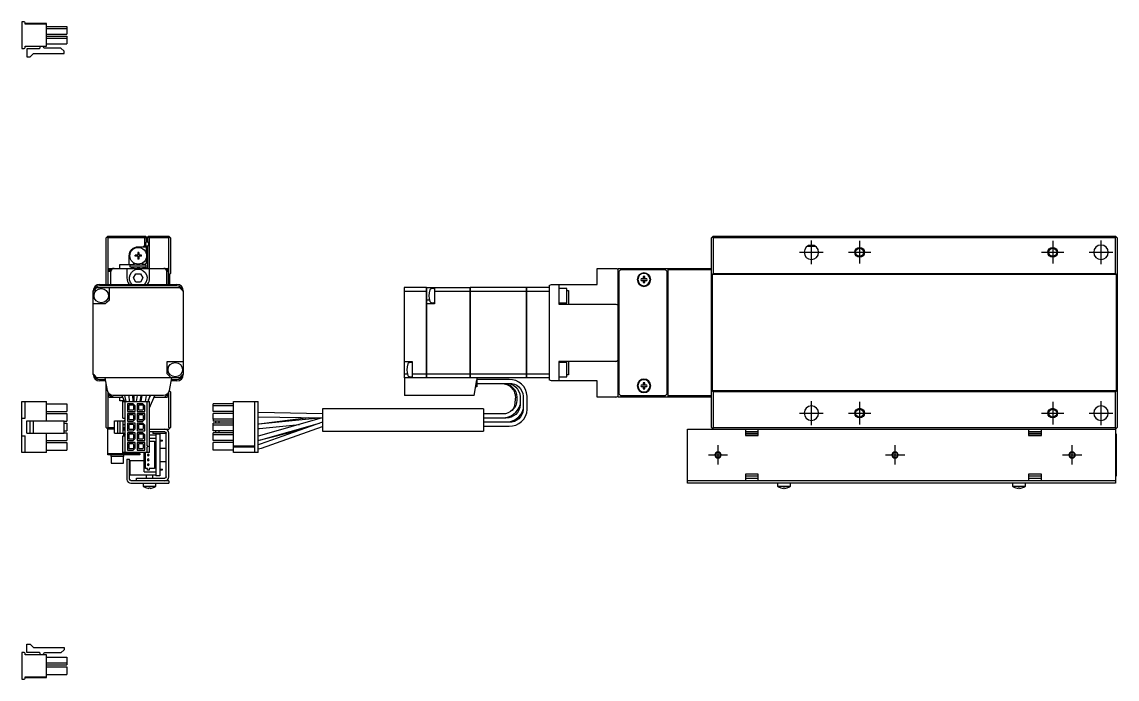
# Model space of a CAD drawing. Extents: x 0 to 669, y -8 to 235.
# Drawn here: x 329.2 to 669.5, y 20.5 to 224.8 of the extents above; entities that cross this region are included whole.
import ezdxf

# ---------------------------------------------------------------- set-up
doc = ezdxf.new("R2010")
doc.units = 0
doc.header["$LTSCALE"] = 0.5
doc.linetypes.add('CENTER', pattern=[50.8, 31.75, -6.35, 6.35, -6.35])
doc.linetypes.add('DASHED', pattern=[19.05, 12.7, -6.35])
for name, color, linetype in [('MSM_CENTER', 1, 'CENTER'), ('MSM_CONTINUOUS', 7, 'CONTINUOUS'), ('MSM_DASHED', 4, 'DASHED'), ('MSM_NARROW', 5, 'CONTINUOUS')]:
    doc.layers.add(name, color=color, linetype=linetype)

msp = doc.modelspace()

# ---------------------------------------------------------------- linework, layer by layer
at = {"layer": 'MSM_CENTER'}
for p, q in [((574.45, 149.49), (574.45, 156.89)), ((589.45, 156.69), (589.45, 149.69)), ((649.45, 156.69), (649.45, 149.69)), ((664.45, 149.49), (664.45, 156.89)), ((570.75, 153.19), (578.15, 153.19)), ((585.95, 153.19), (592.95, 153.19)), ((645.95, 153.19), (652.95, 153.19)), ((660.75, 153.19), (668.15, 153.19)), ((574.45, 99.49), (574.45, 106.89)), ((589.45, 106.69), (589.45, 99.69)), ((649.45, 106.69), (649.45, 99.69)), ((664.45, 99.49), (664.45, 106.89)), ((570.75, 103.19), (578.15, 103.19)), ((585.95, 103.19), (592.95, 103.19)), ((645.95, 103.19), (652.95, 103.19)), ((660.75, 103.19), (668.15, 103.19)), ((545.45, 87.19), (545.45, 93.19)), ((600.45, 87.19), (600.45, 93.19)), ((655.45, 87.19), (655.45, 93.19)), ((542.45, 90.19), (548.45, 90.19)), ((597.45, 90.19), (603.45, 90.19)), ((652.45, 90.19), (658.45, 90.19))]:
    msp.add_line(p, q, dxfattribs=at)
at = {"layer": 'MSM_CONTINUOUS'}
for p, q in [((329.89, 224.78), (329.17, 224.78)), ((329.17, 224.78), (329.17, 216.5)), ((330.19, 224.07), (330.19, 224.48)), ((336.82, 224.32), (330.19, 224.32)), ((336.82, 224.07), (330.19, 224.07)), ((336.82, 217.21), (336.82, 224.32)), ((336.82, 223.34), (343.17, 223.34)), ((336.82, 222.74), (343.17, 222.74)), ((343.17, 223.34), (343.17, 220.94)), ((336.82, 220.94), (343.17, 220.94)), ((336.82, 220.34), (343.17, 220.34)), ((336.82, 219.74), (343.17, 219.74)), ((336.82, 217.94), (343.17, 217.94)), ((343.17, 220.34), (343.17, 217.94)), ((329.17, 216.5), (329.89, 216.5)), ((330.19, 216.8), (330.19, 217.21)), ((330.19, 217.21), (336.82, 217.21)), ((334.57, 216.46), (330.72, 216.46)), ((330.72, 216.46), (330.72, 213.93)), ((331.72, 213.93), (332.74, 214.95)), ((332.74, 214.95), (342.28, 214.95)), ((334.72, 217.21), (334.72, 216.61)), ((335.87, 216.93), (335.87, 217.21)), ((341.28, 216.65), (336.15, 216.65)), ((342.28, 215.65), (341.28, 216.65)), ((342.28, 214.95), (342.28, 215.65)), ((330.72, 213.93), (331.72, 213.93)), ((355.32, 157.69), (355.82, 158.19)), ((355.32, 143.19), (355.32, 157.69)), ((355.82, 157.69), (355.57, 157.94)), ((355.82, 158.19), (367.62, 158.19)), ((367.32, 157.69), (355.82, 157.69)), ((355.82, 157.69), (355.82, 143.19)), ((367.72, 158.09), (367.32, 157.69)), ((367.32, 155.39), (367.32, 157.69)), ((367.62, 158.19), (367.72, 158.09)), ((367.82, 157.99), (367.72, 158.09)), ((367.82, 157.99), (367.82, 156.46)), ((368.32, 157.99), (368.37, 158.04)), ((368.32, 156.46), (368.32, 157.99)), ((368.37, 158.04), (368.52, 158.19)), ((368.37, 158.04), (368.72, 157.69)), ((368.52, 158.19), (374.82, 158.19)), ((368.72, 157.69), (368.72, 148.19)), ((374.82, 157.69), (368.72, 157.69)), ((374.82, 158.19), (375.32, 157.69)), ((375.07, 157.94), (374.82, 157.69)), ((374.82, 143.19), (374.82, 157.69)), ((375.32, 157.69), (375.32, 146.59)), ((543.95, 158.19), (543.45, 157.69)), ((543.45, 98.69), (543.45, 157.69)), ((543.7, 157.94), (543.95, 157.69)), ((543.95, 158.19), (668.95, 158.19)), ((668.95, 157.69), (543.95, 157.69)), ((543.95, 157.69), (543.95, 146.59)), ((669.45, 157.69), (668.95, 158.19)), ((668.95, 157.69), (669.2, 157.94)), ((668.95, 146.59), (668.95, 157.69)), ((669.45, 157.69), (669.45, 98.69)), ((365.32, 154.89), (367.82, 154.89)), ((367.32, 155.39), (366.82, 154.89)), ((367.67, 154.89), (367.32, 155.39)), ((367.82, 155.13), (367.82, 152.81)), ((368.32, 148.39), (368.32, 155.13)), ((573.31, 155.13), (575.59, 155.13)), ((362.52, 149.39), (362.52, 152.09)), ((363.78, 149.39), (363.99, 149.77)), ((364.32, 151.95), (364.32, 152.24)), ((365.12, 152.24), (364.32, 152.24)), ((365.12, 151.95), (364.32, 151.95)), ((364.85, 152.24), (364.85, 151.95)), ((365.47, 153.09), (365.18, 153.09)), ((365.18, 153.09), (365.18, 152.3)), ((365.47, 152.56), (365.18, 152.56)), ((365.18, 151.89), (365.18, 151.09)), ((365.18, 151.62), (365.47, 151.62)), ((365.47, 151.09), (365.18, 151.09)), ((365.47, 153.09), (365.47, 152.3)), ((365.47, 151.89), (365.47, 151.09)), ((366.32, 152.24), (365.53, 152.24)), ((366.32, 151.95), (365.53, 151.95)), ((365.79, 152.24), (365.79, 151.95)), ((366.32, 151.95), (366.32, 152.24)), ((367.82, 151.38), (367.82, 149.69)), ((356.32, 148.19), (355.82, 147.69)), ((356.02, 143.19), (356.02, 147.69)), ((356.02, 147.69), (356.82, 147.69)), ((356.82, 147.19), (356.02, 147.19)), ((356.32, 148.19), (374.32, 148.19)), ((356.82, 147.19), (356.82, 148.19)), ((356.82, 143.19), (356.82, 147.19)), ((359.62, 149.39), (363.78, 149.39)), ((359.62, 148.19), (359.62, 149.39)), ((361.82, 148.19), (361.82, 145.19)), ((362.82, 148.59), (362.82, 149.19)), ((367.82, 149.19), (362.82, 149.19)), ((367.82, 148.59), (362.82, 148.59)), ((363.32, 148.39), (363.12, 148.19)), ((363.32, 148.39), (363.78, 148.39)), ((363.32, 148.39), (363.32, 148.19)), ((363.78, 148.39), (363.86, 148.26)), ((363.88, 145.19), (364.6, 146.44)), ((364.6, 146.44), (366.04, 146.44)), ((366.04, 146.44), (366.76, 145.19)), ((366.75, 148.19), (366.87, 148.39)), ((366.79, 149.53), (366.87, 149.39)), ((367.52, 149.39), (366.87, 149.39)), ((366.87, 148.39), (368.32, 148.39)), ((367.52, 149.39), (367.82, 149.69)), ((367.82, 148.59), (367.82, 149.19)), ((368.22, 148.19), (368.22, 148.39)), ((368.82, 145.19), (368.82, 148.19)), ((373.82, 147.99), (373.82, 148.19)), ((374.09, 147.69), (374.62, 147.69)), ((374.22, 143.19), (374.22, 147.19)), ((374.62, 147.19), (374.22, 147.19)), ((374.82, 147.69), (374.32, 148.19)), ((374.62, 147.69), (374.62, 143.19)), ((375.02, 146.29), (375.32, 146.59)), ((507.95, 148.19), (513.45, 148.19)), ((507.95, 143.19), (507.95, 148.19)), ((514.45, 148.19), (543.45, 148.19)), ((514.45, 108.19), (514.45, 148.19)), ((515.15, 147.69), (514.65, 147.19)), ((514.65, 147.19), (514.65, 109.19)), ((529.15, 147.69), (515.15, 147.69)), ((529.65, 147.19), (529.15, 147.69)), ((529.65, 109.19), (529.65, 147.19)), ((529.95, 108.19), (529.95, 148.19)), ((543.45, 147.69), (529.95, 147.69)), ((543.65, 146.29), (543.95, 146.59)), ((543.95, 146.59), (668.95, 146.59)), ((668.95, 146.59), (669.25, 146.29)), ((353.32, 143.19), (377.32, 143.19)), ((364.6, 143.94), (363.88, 145.19)), ((366.04, 143.94), (364.6, 143.94)), ((366.76, 145.19), (366.04, 143.94)), ((375.02, 146.29), (375.02, 143.19)), ((493.95, 143.19), (507.95, 143.19)), ((495.95, 143.19), (495.95, 137.09)), ((522.21, 144.93), (521.53, 144.93)), ((521.53, 144.45), (522.21, 144.45)), ((522.21, 145.61), (522.21, 144.93)), ((522.21, 144.45), (522.21, 143.77)), ((522.69, 144.93), (522.69, 145.61)), ((523.37, 144.93), (522.69, 144.93)), ((522.69, 144.45), (523.37, 144.45)), ((522.69, 143.77), (522.69, 144.45)), ((669.25, 146.29), (543.65, 146.29)), ((543.65, 146.29), (543.65, 110.09)), ((669.25, 110.09), (669.25, 146.29)), ((351.32, 115.19), (351.32, 141.19)), ((352.48, 142.19), (378.17, 142.19)), ((353.32, 142.81), (377.32, 142.81)), ((356.32, 142.19), (356.32, 138.44)), ((379.32, 141.19), (379.32, 115.19)), ((447.95, 142.19), (447.95, 114.19)), ((454.84, 142.19), (447.95, 142.19)), ((454.84, 141.04), (447.95, 141.04)), ((454.84, 114.19), (454.84, 142.19)), ((454.85, 142.18), (454.84, 142.18)), ((454.85, 141.03), (454.84, 141.03)), ((454.85, 142.19), (468.45, 142.19)), ((454.85, 142.19), (454.85, 114.19)), ((457.13, 141.92), (456.36, 141.86)), ((457.35, 142.19), (457.35, 137.19)), ((468.45, 141.04), (457.35, 141.04)), ((468.45, 114.19), (468.45, 142.19)), ((468.45, 142.18), (468.46, 142.18)), ((468.45, 141.03), (468.46, 141.03)), ((468.46, 142.19), (468.46, 114.19)), ((485.95, 142.19), (468.46, 142.19)), ((485.95, 141.04), (468.46, 141.04)), ((485.95, 114.19), (485.95, 142.19)), ((485.95, 142.18), (485.96, 142.18)), ((485.95, 141.03), (485.96, 141.03)), ((485.96, 142.19), (485.96, 114.19)), ((492.95, 142.19), (485.96, 142.19)), ((492.95, 141.04), (485.96, 141.04)), ((492.95, 142.81), (492.95, 113.58)), ((498.45, 141.94), (495.95, 141.94)), ((498.45, 137.44), (498.45, 141.94)), ((498.45, 141.27), (498.95, 141.27)), ((498.95, 141.27), (498.95, 137.09)), ((514.65, 142.44), (514.45, 142.44)), ((529.95, 142.44), (529.65, 142.44)), ((529.95, 141.94), (529.65, 141.94)), ((355.07, 137.19), (351.32, 137.19)), ((454.85, 138.44), (455.78, 138.44)), ((457.35, 137.19), (454.85, 137.19)), ((456.36, 137.53), (457.13, 137.46)), ((495.95, 137.44), (498.45, 137.44)), ((495.95, 137.09), (513.45, 137.09)), ((514.65, 138.19), (514.45, 138.19)), ((514.65, 137.19), (514.45, 137.19)), ((529.65, 136.44), (529.95, 136.44)), ((514.65, 135.69), (514.45, 135.69)), ((529.75, 133.19), (529.65, 133.19)), ((529.95, 132.99), (529.75, 133.19)), ((529.75, 123.19), (529.75, 133.19)), ((529.65, 123.19), (529.75, 123.19)), ((529.75, 123.19), (529.95, 123.39)), ((374.32, 115.44), (374.32, 119.19)), ((374.32, 119.19), (379.32, 119.19)), ((447.95, 119.19), (450.45, 119.19)), ((450.45, 119.19), (450.45, 114.19)), ((513.45, 119.29), (495.95, 119.29)), ((495.95, 119.29), (495.95, 113.19)), ((498.95, 119.29), (498.95, 115.11)), ((514.45, 120.69), (514.65, 120.69)), ((514.65, 119.19), (514.45, 119.19)), ((529.95, 119.94), (529.65, 119.94)), ((450.24, 118.92), (449.47, 118.86)), ((498.45, 118.94), (495.95, 118.94)), ((498.45, 114.44), (498.45, 118.94)), ((514.45, 118.19), (514.65, 118.19)), ((378.17, 114.19), (352.48, 114.19)), ((355.13, 113.58), (353.32, 113.58)), ((355.2, 113.19), (353.32, 113.19)), ((355.73, 110.18), (355.02, 114.19)), ((355.32, 98.69), (355.32, 112.49)), ((375.62, 114.19), (374.91, 110.18)), ((377.32, 113.19), (375.44, 113.19)), ((377.32, 113.58), (375.51, 113.58)), ((447.95, 115.44), (448.89, 115.44)), ((485.95, 114.19), (447.95, 114.19)), ((448.05, 114.19), (448.05, 108.69)), ((449.47, 114.53), (450.24, 114.46)), ((454.84, 115.35), (450.45, 115.35)), ((454.85, 115.35), (454.84, 115.35)), ((454.85, 114.2), (454.84, 114.2)), ((468.45, 115.35), (454.85, 115.35)), ((468.45, 115.35), (468.46, 115.35)), ((468.45, 114.2), (468.46, 114.2)), ((485.95, 115.35), (468.46, 115.35)), ((469.69, 108.69), (470.55, 113.59)), ((470.55, 114.19), (470.55, 111.39)), ((480.55, 113.64), (470.55, 113.64)), ((470.55, 112.44), (480.55, 112.44)), ((478.07, 112.44), (478.31, 112.44)), ((485.95, 115.35), (485.96, 115.35)), ((485.95, 114.2), (485.96, 114.2)), ((492.95, 115.35), (485.96, 115.35)), ((492.95, 114.19), (485.96, 114.19)), ((507.95, 113.19), (493.95, 113.19)), ((495.95, 114.44), (498.45, 114.44)), ((498.95, 115.11), (498.45, 115.11)), ((507.95, 108.19), (507.95, 113.19)), ((514.45, 113.94), (514.65, 113.94)), ((522.21, 112.61), (522.21, 111.93)), ((522.69, 111.93), (522.69, 112.61)), ((529.65, 114.44), (529.95, 114.44)), ((529.65, 113.94), (529.95, 113.94)), ((355.82, 109.85), (355.82, 98.69)), ((356.02, 108.69), (356.02, 109.47)), ((356.02, 109.19), (356.26, 109.19)), ((374.39, 109.19), (374.62, 109.19)), ((374.62, 109.47), (374.62, 108.69)), ((374.82, 98.69), (374.82, 109.85)), ((375.32, 109.79), (375.02, 110.09)), ((375.32, 109.79), (375.32, 98.69)), ((470.55, 111.39), (470.16, 111.39)), ((514.65, 109.19), (515.15, 108.69)), ((522.21, 111.93), (521.53, 111.93)), ((521.53, 111.45), (522.21, 111.45)), ((522.21, 111.45), (522.21, 110.77)), ((523.37, 111.93), (522.69, 111.93)), ((522.69, 111.45), (523.37, 111.45)), ((522.69, 110.77), (522.69, 111.45)), ((529.15, 108.69), (529.65, 109.19)), ((669.25, 110.09), (543.65, 110.09)), ((543.95, 109.79), (543.65, 110.09)), ((668.95, 109.79), (543.95, 109.79)), ((543.95, 109.79), (543.95, 98.69)), ((669.25, 110.09), (668.95, 109.79)), ((668.95, 98.69), (668.95, 109.79)), ((329.17, 106.79), (336.82, 106.79)), ((329.17, 90.94), (329.17, 106.79)), ((330.19, 101.6), (330.19, 106.79)), ((336.82, 100.8), (336.82, 106.79)), ((336.82, 106.07), (343.17, 106.07)), ((343.17, 106.07), (343.17, 103.67)), ((355.82, 108.69), (356.32, 108.19)), ((356.82, 108.69), (356.02, 108.69)), ((356.32, 108.19), (360.43, 108.19)), ((356.82, 108.19), (356.82, 108.83)), ((373.14, 108.69), (357.5, 108.69)), ((359.62, 106.99), (359.62, 108.19)), ((360.94, 106.99), (359.62, 106.99)), ((360.22, 108.69), (361.02, 106.79)), ((360.51, 106.79), (368.79, 106.79)), ((360.51, 101.6), (360.51, 106.79)), ((361.57, 106.79), (361.15, 108.69)), ((361.22, 90.94), (361.22, 106.79)), ((363.75, 106.07), (361.95, 106.07)), ((361.95, 106.07), (361.95, 103.67)), ((362.38, 108.69), (362.54, 106.79)), ((362.4, 105.66), (362.4, 104.19)), ((363.65, 105.66), (362.4, 105.66)), ((363.75, 106.79), (363.59, 108.69)), ((363.92, 108.19), (363.63, 108.19)), ((363.9, 105.41), (363.65, 105.66)), ((363.93, 107.79), (363.66, 107.79)), ((363.94, 107.19), (363.71, 107.19)), ((363.78, 106.99), (363.73, 106.99)), ((363.75, 106.07), (364.35, 105.47)), ((363.89, 106.79), (363.78, 106.99)), ((363.91, 108.69), (363.95, 106.79)), ((364.98, 108.69), (364.71, 106.79)), ((366.75, 106.07), (364.95, 106.07)), ((364.95, 106.07), (364.95, 103.67)), ((365.4, 105.66), (365.4, 104.19)), ((366.65, 105.66), (365.4, 105.66)), ((365.92, 106.79), (366.2, 108.69)), ((366.29, 107.19), (365.98, 107.19)), ((366.4, 107.79), (366.07, 107.79)), ((366.48, 108.19), (366.12, 108.19)), ((366.21, 106.79), (366.58, 108.69)), ((366.9, 105.41), (366.65, 105.66)), ((367.35, 105.47), (366.75, 106.07)), ((367.8, 108.69), (367.43, 106.79)), ((368.08, 93.02), (368.08, 106.79)), ((368.45, 106.79), (369.06, 108.69)), ((368.79, 104.84), (370.42, 108.69)), ((368.79, 90.94), (368.79, 106.79)), ((369.11, 108.68), (368.85, 108.06)), ((368.89, 108.19), (368.91, 108.19)), ((370.21, 108.19), (374.32, 108.19)), ((373.82, 108.19), (373.82, 108.39)), ((374.62, 108.69), (374.09, 108.69)), ((374.32, 108.19), (374.82, 108.69)), ((394.9, 106.07), (388.55, 106.07)), ((388.55, 105.47), (388.55, 106.07)), ((394.9, 90.94), (394.9, 106.79)), ((394.9, 106.79), (402.55, 106.79)), ((401.53, 90.94), (401.53, 106.79)), ((402.55, 90.94), (402.55, 106.79)), ((469.69, 108.69), (448.05, 108.69)), ((482.47, 107.68), (482.35, 106.29)), ((482.95, 108.13), (482.95, 107.25)), ((483.95, 108.28), (483.95, 105.8)), ((484.95, 108.44), (484.95, 104.35)), ((486.15, 104.35), (486.15, 108.44)), ((513.45, 108.19), (507.95, 108.19)), ((543.45, 108.19), (514.45, 108.19)), ((515.15, 108.69), (529.15, 108.69)), ((529.95, 108.69), (543.45, 108.69)), ((336.82, 103.67), (343.17, 103.67)), ((336.82, 103.07), (343.17, 103.07)), ((343.17, 103.07), (343.17, 100.67)), ((361.95, 103.67), (364.35, 103.67)), ((364.35, 103.07), (361.95, 103.07)), ((361.95, 103.07), (361.95, 100.67)), ((362.4, 104.19), (363.65, 104.19)), ((362.4, 102.66), (362.4, 101.19)), ((363.65, 102.66), (362.4, 102.66)), ((363.65, 104.19), (363.9, 104.44)), ((363.9, 102.41), (363.65, 102.66)), ((363.9, 104.44), (363.9, 105.41)), ((363.9, 101.44), (363.9, 102.41)), ((364.35, 103.67), (364.35, 105.47)), ((364.35, 101.27), (364.35, 103.07)), ((364.95, 103.67), (367.35, 103.67)), ((367.35, 103.07), (364.95, 103.07)), ((364.95, 103.07), (364.95, 100.67)), ((365.4, 104.19), (366.65, 104.19)), ((365.4, 102.66), (365.4, 101.19)), ((366.65, 102.66), (365.4, 102.66)), ((366.65, 104.19), (366.9, 104.44)), ((366.9, 102.41), (366.65, 102.66)), ((366.9, 104.44), (366.9, 105.41)), ((366.9, 101.44), (366.9, 102.41)), ((367.35, 103.67), (367.35, 105.47)), ((367.35, 101.27), (367.35, 103.07)), ((388.55, 103.67), (388.55, 105.47)), ((394.9, 105.47), (388.55, 105.47)), ((394.9, 103.67), (388.55, 103.67)), ((394.9, 103.07), (388.55, 103.07)), ((388.55, 101.27), (388.55, 103.07)), ((402.66, 103.39), (402.55, 103.39)), ((402.55, 102.09), (402.7, 102.09)), ((402.55, 102.09), (402.63, 102.09)), ((402.63, 102.09), (422.55, 101.69)), ((422.55, 102.99), (402.66, 103.39)), ((472.55, 104.54), (422.55, 104.54)), ((422.55, 104.54), (422.55, 97.54)), ((472.55, 104.54), (472.55, 97.54)), ((478.55, 102.94), (472.55, 102.94)), ((484.94, 104.35), (484.95, 104.38)), ((329.17, 101.6), (330.19, 101.6)), ((330.72, 100.8), (342.28, 100.8)), ((330.72, 96.94), (330.72, 100.8)), ((331.72, 96.94), (331.72, 100.8)), ((332.74, 96.94), (332.74, 100.8)), ((342.28, 96.94), (342.28, 100.8)), ((342.28, 100.67), (343.17, 100.67)), ((342.28, 100.07), (343.17, 100.07)), ((343.17, 100.07), (343.17, 97.67)), ((355.82, 98.19), (355.32, 98.69)), ((355.57, 98.44), (355.82, 98.69)), ((355.82, 98.69), (357.94, 98.69)), ((357.94, 100.8), (360.97, 100.8)), ((357.94, 96.94), (357.94, 100.8)), ((358.96, 96.94), (358.96, 100.8)), ((359.66, 96.94), (359.66, 100.8)), ((360.51, 101.6), (361.22, 101.6)), ((360.66, 96.94), (360.66, 100.8)), ((360.66, 99.7), (361.22, 99.7)), ((360.66, 98.69), (361.22, 98.69)), ((361.95, 100.67), (363.75, 100.67)), ((364.35, 100.07), (361.95, 100.07)), ((361.95, 100.07), (361.95, 97.67)), ((362.4, 101.19), (363.65, 101.19)), ((362.4, 99.66), (362.4, 98.19)), ((363.65, 99.66), (362.4, 99.66)), ((363.65, 101.19), (363.9, 101.44)), ((363.9, 99.41), (363.65, 99.66)), ((363.75, 100.67), (364.35, 101.27)), ((363.9, 98.44), (363.9, 99.41)), ((364.35, 98.27), (364.35, 100.07)), ((364.95, 100.67), (366.75, 100.67)), ((366.75, 100.07), (364.95, 100.07)), ((364.95, 100.07), (364.95, 97.67)), ((365.4, 101.19), (366.65, 101.19)), ((365.4, 99.66), (365.4, 98.19)), ((366.65, 99.66), (365.4, 99.66)), ((366.65, 101.19), (366.9, 101.44)), ((366.9, 99.41), (366.65, 99.66)), ((367.35, 101.27), (366.75, 100.67)), ((367.35, 99.47), (366.75, 100.07)), ((366.9, 98.44), (366.9, 99.41)), ((367.35, 97.67), (367.35, 99.47)), ((375.32, 98.69), (374.82, 98.19)), ((374.82, 98.69), (375.07, 98.44)), ((388.55, 101.27), (388.55, 100.67)), ((394.9, 101.27), (388.55, 101.27)), ((394.9, 100.67), (388.55, 100.67)), ((388.55, 99.47), (388.55, 100.07)), ((394.9, 100.07), (388.55, 100.07)), ((388.55, 97.67), (388.55, 99.47)), ((394.9, 99.47), (388.55, 99.47)), ((389.44, 100.07), (389.44, 100.67)), ((390.44, 100.07), (390.44, 100.67)), ((402.83, 99.72), (402.55, 99.7)), ((418.25, 101.78), (402.79, 99.73)), ((422.43, 101.68), (402.83, 99.72)), ((402.96, 98.43), (415.37, 99.67)), ((422.46, 101.7), (403.04, 96.16)), ((422.55, 100.43), (403.15, 93.55)), ((403.4, 94.91), (421.61, 100.1)), ((403.58, 92.32), (422.55, 99.05)), ((472.55, 101.74), (479.55, 101.74)), ((479.55, 101.64), (472.55, 101.64)), ((472.55, 100.44), (479.55, 100.44)), ((480.55, 100.34), (472.55, 100.34)), ((472.55, 99.14), (480.55, 99.14)), ((480.26, 101.8), (479.05, 101.64)), ((479.55, 101.74), (480.26, 101.8)), ((480.29, 101.8), (480.26, 101.8)), ((480.26, 101.8), (480.29, 101.8)), ((543.45, 98.69), (543.95, 98.19)), ((543.95, 98.69), (543.7, 98.44)), ((543.95, 98.69), (668.95, 98.69)), ((668.95, 98.19), (669.45, 98.69)), ((669.2, 98.44), (668.95, 98.69)), ((329.17, 96.14), (330.19, 96.14)), ((330.19, 90.94), (330.19, 96.14)), ((330.72, 96.94), (342.28, 96.94)), ((336.82, 90.94), (336.82, 96.94)), ((342.28, 97.67), (343.17, 97.67)), ((342.28, 97.07), (343.17, 97.07)), ((343.17, 97.07), (343.17, 94.67)), ((357.94, 98.19), (355.82, 98.19)), ((355.82, 90.19), (355.82, 98.19)), ((357.94, 96.94), (360.97, 96.94)), ((360.51, 96.14), (361.22, 96.14)), ((360.51, 90.94), (360.51, 96.14)), ((361.22, 98.19), (360.66, 98.19)), ((360.66, 98.05), (361.22, 98.05)), ((360.82, 98.05), (360.82, 98.19)), ((360.82, 96.14), (360.82, 96.94)), ((361.95, 97.67), (363.75, 97.67)), ((364.35, 97.07), (361.95, 97.07)), ((361.95, 97.07), (361.95, 94.67)), ((362.4, 98.19), (363.65, 98.19)), ((362.4, 96.66), (362.4, 95.19)), ((363.65, 96.66), (362.4, 96.66)), ((363.65, 98.19), (363.9, 98.44)), ((363.9, 96.41), (363.65, 96.66)), ((363.65, 95.19), (363.9, 95.44)), ((363.75, 97.67), (364.35, 98.27)), ((363.9, 95.44), (363.9, 96.41)), ((364.35, 95.27), (364.35, 97.07)), ((364.95, 97.67), (367.35, 97.67)), ((366.75, 97.07), (364.95, 97.07)), ((364.95, 97.07), (364.95, 94.67)), ((365.4, 98.19), (366.65, 98.19)), ((365.4, 96.66), (365.4, 95.19)), ((366.65, 96.66), (365.4, 96.66)), ((366.65, 98.19), (366.9, 98.44)), ((366.9, 96.41), (366.65, 96.66)), ((366.65, 95.19), (366.9, 95.44)), ((367.35, 96.47), (366.75, 97.07)), ((366.9, 95.44), (366.9, 96.41)), ((367.35, 94.67), (367.35, 96.47)), ((368.79, 96.44), (370.82, 96.44)), ((368.79, 95.44), (370.82, 95.44)), ((368.82, 98.19), (374.82, 98.19)), ((368.82, 97.39), (368.82, 98.19)), ((373.62, 97.39), (368.82, 97.39)), ((369.82, 97.39), (369.82, 96.89)), ((373.82, 96.89), (369.82, 96.89)), ((370.82, 96.69), (370.82, 83.69)), ((372.02, 96.69), (370.82, 96.69)), ((372.02, 96.69), (372.02, 83.69)), ((373.82, 96.89), (373.82, 97.34)), ((374.02, 83.39), (374.02, 96.99)), ((374.82, 83.39), (374.82, 96.99)), ((394.9, 97.67), (388.55, 97.67)), ((388.55, 96.47), (388.55, 97.07)), ((394.9, 97.07), (388.55, 97.07)), ((388.55, 94.67), (388.55, 96.47)), ((394.9, 96.47), (388.55, 96.47)), ((389.44, 97.07), (389.44, 97.67)), ((390.44, 97.07), (390.44, 97.67)), ((402.55, 98.4), (402.96, 98.43)), ((403.04, 96.16), (402.55, 96.05)), ((403.31, 94.87), (415.62, 97.97)), ((422.55, 97.54), (472.55, 97.54)), ((535.95, 98.19), (668.95, 98.19)), ((535.95, 81.39), (535.95, 98.19)), ((553.95, 98.19), (553.95, 96.19)), ((554.9, 97.39), (553.95, 97.39)), ((557.95, 96.89), (553.95, 96.89)), ((557.95, 96.69), (553.95, 96.69)), ((553.95, 96.19), (557.95, 96.19)), ((557, 97.39), (554.9, 97.39)), ((557.95, 97.39), (557, 97.39)), ((557.95, 96.19), (557.95, 98.19)), ((641.95, 98.19), (641.95, 96.19)), ((642.9, 97.39), (641.95, 97.39)), ((645.95, 96.89), (641.95, 96.89)), ((645.95, 96.69), (641.95, 96.69)), ((641.95, 96.19), (645.95, 96.19)), ((645, 97.39), (642.9, 97.39)), ((645.95, 97.39), (645, 97.39)), ((645.95, 96.19), (645.95, 98.19)), ((668.95, 98.19), (668.95, 81.39)), ((669.25, 96.69), (668.95, 96.69)), ((669.25, 83.69), (669.25, 96.69)), ((336.82, 94.67), (343.17, 94.67)), ((336.82, 94.07), (343.17, 94.07)), ((343.17, 94.07), (343.17, 91.67)), ((361.95, 94.67), (363.75, 94.67)), ((364.35, 94.07), (361.95, 94.07)), ((361.95, 94.07), (361.95, 91.67)), ((362.4, 95.19), (363.65, 95.19)), ((362.4, 93.66), (362.4, 92.19)), ((363.65, 93.66), (362.4, 93.66)), ((362.4, 92.19), (363.65, 92.19)), ((363.9, 93.41), (363.65, 93.66)), ((363.65, 92.19), (363.9, 92.44)), ((363.75, 94.67), (364.35, 95.27)), ((363.75, 91.67), (364.35, 92.27)), ((363.9, 92.44), (363.9, 93.41)), ((364.35, 92.27), (364.35, 94.07)), ((364.95, 94.67), (367.35, 94.67)), ((364.95, 94.07), (364.95, 91.67)), ((367.35, 94.07), (364.95, 94.07)), ((365.4, 95.19), (366.65, 95.19)), ((365.4, 93.66), (365.4, 92.19)), ((366.65, 93.66), (365.4, 93.66)), ((365.4, 92.19), (366.65, 92.19)), ((366.9, 93.41), (366.65, 93.66)), ((366.65, 92.19), (366.9, 92.44)), ((366.9, 92.44), (366.9, 93.41)), ((367.35, 91.67), (367.35, 94.07)), ((368.08, 93.02), (368.18, 93.02)), ((368.08, 90.94), (368.08, 92.72)), ((368.18, 92.72), (368.08, 92.72)), ((368.79, 94.44), (370.32, 94.44)), ((370.32, 94.44), (370.32, 85.94)), ((372.02, 94.82), (372.82, 94.82)), ((372.02, 94.57), (372.82, 94.57)), ((374.02, 92.19), (372.02, 92.19)), ((372.82, 94.57), (372.82, 94.82)), ((394.9, 94.67), (388.55, 94.67)), ((394.9, 94.07), (388.55, 94.07)), ((388.55, 91.67), (388.55, 94.07)), ((394.9, 93.02), (401.53, 93.02)), ((394.9, 92.72), (401.53, 92.72)), ((402.55, 94.74), (403.4, 94.91)), ((402.55, 94.73), (403.31, 94.87)), ((403.15, 93.55), (402.55, 93.38)), ((403.15, 93.55), (402.55, 93.38)), ((402.55, 92.06), (403.58, 92.32)), ((336.82, 90.94), (329.17, 90.94)), ((336.82, 91.67), (343.17, 91.67)), ((355.82, 90.69), (365.82, 90.69)), ((365.82, 90.19), (355.82, 90.19)), ((356.82, 90.69), (356.82, 89.69)), ((360.82, 89.69), (356.82, 89.69)), ((356.92, 89.69), (356.92, 87.69)), ((360.57, 90.94), (360.32, 90.69)), ((368.79, 90.94), (360.51, 90.94)), ((360.72, 87.69), (360.72, 89.69)), ((360.82, 90.69), (360.82, 90.94)), ((360.82, 89.69), (360.82, 90.19)), ((361.82, 88.89), (362.62, 88.89)), ((361.82, 88.89), (361.82, 82.59)), ((361.95, 91.67), (363.75, 91.67)), ((362.62, 82.69), (362.62, 88.89)), ((364.95, 91.67), (367.35, 91.67)), ((365.82, 90.69), (365.82, 90.19)), ((367.12, 84.94), (367.12, 90.94)), ((367.62, 85.94), (367.62, 90.94)), ((394.9, 91.67), (388.55, 91.67)), ((402.55, 90.94), (394.9, 90.94)), ((356.92, 87.69), (360.72, 87.69)), ((362.82, 83.94), (362.82, 88.44)), ((362.82, 88.44), (367.12, 88.44)), ((368.17, 85.94), (367.62, 85.94)), ((368.17, 85.44), (368.17, 85.94)), ((368.67, 85.44), (368.17, 85.44)), ((368.67, 85.94), (368.67, 85.44)), ((370.32, 85.94), (368.67, 85.94)), ((372.02, 88.19), (374.02, 88.19)), ((372.02, 85.82), (372.82, 85.82)), ((372.02, 85.57), (372.82, 85.57)), ((372.82, 85.57), (372.82, 85.82)), ((370.82, 83.94), (362.82, 83.94)), ((374.82, 82.19), (363.12, 82.19)), ((364.82, 82.99), (373.62, 82.99)), ((364.82, 82.19), (364.82, 82.99)), ((367.12, 84.94), (370.82, 84.94)), ((367.82, 83.94), (367.82, 82.99)), ((369.82, 82.99), (369.82, 83.94)), ((372.02, 83.69), (370.82, 83.69)), ((374.82, 82.19), (374.82, 81.39)), ((668.95, 82.19), (535.95, 82.19)), ((553.95, 84.19), (553.95, 82.19)), ((557.95, 84.19), (553.95, 84.19)), ((553.95, 83.69), (557.95, 83.69)), ((553.95, 82.99), (557.95, 82.99)), ((557.95, 82.19), (557.95, 84.19)), ((641.95, 84.19), (641.95, 82.19)), ((645.95, 84.19), (641.95, 84.19)), ((641.95, 83.69), (645.95, 83.69)), ((641.95, 82.99), (645.95, 82.99)), ((645.95, 82.19), (645.95, 84.19)), ((668.95, 83.69), (669.25, 83.69)), ((363.02, 81.39), (374.82, 81.39)), ((366.82, 81.39), (366.82, 80.5)), ((366.82, 80.5), (370.82, 80.5)), ((367.87, 79.94), (367.89, 79.94)), ((368.62, 79.81), (368.62, 79.94)), ((368.62, 79.94), (369.02, 79.94)), ((369.02, 79.94), (369.02, 79.81)), ((369.75, 79.94), (369.77, 79.94)), ((370.82, 80.5), (370.82, 81.39)), ((668.95, 81.39), (535.95, 81.39)), ((563.95, 81.39), (563.95, 80.5)), ((563.95, 80.5), (567.95, 80.5)), ((565, 79.94), (565.02, 79.94)), ((565.75, 79.81), (565.75, 79.94)), ((565.75, 79.94), (566.15, 79.94)), ((566.15, 79.94), (566.15, 79.81)), ((566.88, 79.94), (566.9, 79.94)), ((567.95, 80.5), (567.95, 81.39)), ((636.95, 81.39), (636.95, 80.5)), ((636.95, 80.5), (640.95, 80.5)), ((638, 79.94), (638.02, 79.94)), ((638.75, 79.81), (638.75, 79.94)), ((638.75, 79.94), (639.15, 79.94)), ((639.15, 79.94), (639.15, 79.81)), ((639.88, 79.94), (639.9, 79.94)), ((640.95, 80.5), (640.95, 81.39)), ((330.72, 31.38), (331.72, 31.38)), ((330.72, 28.85), (330.72, 31.38)), ((331.72, 31.38), (332.74, 30.36)), ((329.17, 28.81), (329.17, 20.53)), ((329.89, 28.81), (329.17, 28.81)), ((330.19, 28.1), (330.19, 28.51)), ((336.82, 28.1), (330.19, 28.1)), ((334.57, 28.85), (330.72, 28.85)), ((332.74, 30.36), (342.28, 30.36)), ((334.72, 28.7), (334.72, 28.1)), ((335.87, 28.1), (335.87, 28.38)), ((341.28, 28.66), (336.15, 28.66)), ((336.82, 20.99), (336.82, 28.1)), ((336.82, 27.37), (343.17, 27.37)), ((342.28, 29.66), (341.28, 28.66)), ((342.28, 30.36), (342.28, 29.66)), ((343.17, 27.37), (343.17, 24.97)), ((336.82, 25.57), (343.17, 25.57)), ((336.82, 24.97), (343.17, 24.97)), ((336.82, 24.37), (343.17, 24.37)), ((343.17, 24.37), (343.17, 21.97)), ((329.17, 20.53), (329.89, 20.53)), ((330.19, 21.24), (336.82, 21.24)), ((330.19, 20.83), (330.19, 21.24)), ((330.19, 20.99), (336.82, 20.99)), ((336.82, 21.97), (343.17, 21.97))]:
    msp.add_line(p, q, dxfattribs=at)
for centre, radius in [((365.32, 152.09), 2.6), ((589.45, 153.19), 1.23), ((649.45, 153.19), 1.23), ((353.82, 139.69), 2.23), ((376.82, 116.69), 2.23), ((589.45, 103.19), 1.23), ((649.45, 103.19), 1.23), ((545.45, 90.19), 0.783), ((600.45, 90.19), 0.783), ((655.45, 90.19), 0.783)]:
    msp.add_circle(centre, radius, dxfattribs=at)
at = {"layer": 'MSM_CONTINUOUS', "extrusion": (0, 0, -1)}
for centre, radius in [((-574.45, 153.19), 2.25), ((-664.45, 153.19), 2.25), ((-522.45, 144.69), 2.1), ((-522.45, 144.69), 1.9), ((-522.45, 111.69), 2.1), ((-522.45, 111.69), 1.9), ((-574.45, 103.19), 2.25), ((-664.45, 103.19), 2.25), ((-368.42, 90.19), 0.25), ((-368.42, 88.69), 0.25), ((-368.42, 87.19), 0.25)]:
    msp.add_circle(centre, radius, dxfattribs=at)
at = {"layer": 'MSM_CONTINUOUS'}
for centre, radius, start, end in [((329.89, 224.48), 0.3, 360, 90), ((329.89, 216.8), 0.3, 270, 360), ((368.57, 155.79), 1, 138.5904, 221.4096), ((367.57, 155.79), 1, 318.5904, 41.4096), ((365.32, 148.89), 1.59, 143.8028, 169.1069), ((365.32, 148.89), 1.59, 10.8931, 36.1972), ((357.82, 147.19), 1, 90, 180), ((365.32, 148.89), 1.59, 190.8931, 206.1642), ((365.44, 149.01), 1.75, 205.4948, 207.7565), ((365.32, 148.89), 1.59, 333.8358, 349.1069), ((373.22, 147.19), 1, 0, 90), ((353.32, 141.19), 2, 90, 180), ((365.32, 145.19), 3.5, 180, 214.8499), ((365.32, 145.19), 3.5, 325.1501, 0), ((377.32, 141.19), 2, 0, 90), ((522.45, 144.69), 0.95, 165.3667, 194.6333), ((522.45, 144.69), 0.365, 138.8496, 221.1504), ((522.45, 144.69), 0.95, 75.3667, 104.6333), ((522.45, 144.69), 0.365, 48.8496, 131.1504), ((522.45, 144.69), 0.365, 228.8496, 311.1504), ((522.45, 144.69), 0.95, 255.3667, 284.6333), ((522.45, 144.69), 0.365, 318.8496, 41.1504), ((522.45, 144.69), 0.95, 345.3667, 14.6333), ((461.65, 139.69), 6, 162.3708, 197.6292), ((456.41, 141.36), 0.5, 95, 162.3708), ((457.15, 141.73), 0.2, 360, 95), ((456.41, 138.03), 0.5, 197.6292, 265), ((457.15, 137.66), 0.2, 265, 0), ((513.45, 120.79), 1.5, 270, 311.8103), ((454.76, 116.69), 6, 162.3708, 197.6292), ((449.52, 118.36), 0.5, 95, 162.3708), ((450.26, 118.73), 0.2, 18.1949, 95), ((353.32, 115.19), 2, 180, 270), ((377.32, 115.19), 2, 270, 0), ((449.52, 115.03), 0.5, 197.6292, 265), ((450.26, 114.66), 0.2, 265, 341.8051), ((480.74, 108.24), 5.41, 2.1863, 92.0343), ((522.45, 111.69), 0.95, 75.3667, 104.6333), ((373.22, 109.19), 1, 270, 351.4849), ((522.45, 111.69), 0.95, 165.3667, 194.6333), ((522.45, 111.69), 0.365, 138.8496, 221.1504), ((522.45, 111.69), 0.365, 48.8496, 131.1504), ((522.45, 111.69), 0.365, 228.8496, 311.1504), ((522.45, 111.69), 0.95, 255.3667, 284.6333), ((522.45, 111.69), 0.365, 318.8496, 41.1504), ((522.45, 111.69), 0.95, 345.3667, 14.6333), ((357.82, 109.19), 1, 203.447, 270), ((365.32, 107.49), 1.59, 153.8358, 169.1069), ((365.32, 107.49), 1.59, 190.8931, 206.1642), ((365.44, 107.38), 1.75, 152.2435, 154.5052), ((478.58, 107.33), 5.59, 269.7079, 344.0346), ((513.45, 109.69), 1.5, 270, 311.8103), ((479.63, 106.01), 5.57, 269.2277, 342.6191), ((480.75, 104.55), 5.41, 267.9067, 357.8727), ((373.62, 96.99), 1.2, 0, 90), ((363.02, 82.59), 1.2, 180, 270), ((373.62, 83.39), 1.2, 270, 0), ((368.82, 82.99), 3.2, 231.3178, 252.73), ((368.82, 82.99), 3.19, 253.0947, 266.4096), ((368.82, 82.99), 3.19, 273.5904, 286.9053), ((368.82, 82.99), 3.2, 287.27, 308.6822), ((565.95, 82.99), 3.2, 231.3178, 252.73), ((565.95, 82.99), 3.19, 253.0947, 266.4096), ((565.95, 82.99), 3.19, 273.5904, 286.9053), ((565.95, 82.99), 3.2, 287.27, 308.6822), ((638.95, 82.99), 3.2, 231.3178, 252.73), ((638.95, 82.99), 3.19, 253.0947, 266.4096), ((638.95, 82.99), 3.19, 273.5904, 286.9053), ((638.95, 82.99), 3.2, 287.27, 308.6822), ((329.89, 28.51), 0.3, 0, 90), ((334.57, 28.7), 0.15, 0, 90), ((336.15, 28.38), 0.28, 90, 180), ((329.89, 20.83), 0.3, 270, 0)]:
    msp.add_arc(centre, radius, start, end, dxfattribs=at)
at = {"layer": 'MSM_CONTINUOUS', "extrusion": (0, 0, -1)}
for centre, radius, start, end in [((-334.57, 216.61), 0.15, 180, 270), ((-336.15, 216.93), 0.28, 270, 0), ((-365.32, 152.09), 2.8, 0, 90), ((-365.44, 148.78), 1.75, 34.5052, 37.006), ((-365.12, 152.3), 0.06, 180, 270), ((-365.12, 151.89), 0.06, 90, 180), ((-365.53, 152.3), 0.06, 270, 0), ((-365.53, 151.89), 0.06, 0, 90), ((-365.21, 148.78), 1.75, 142.994, 154.5052), ((-365.32, 145.19), 2.75, 313.3418, 226.6582), ((-365.32, 145.69), 2.6, 74.0576, 105.9424), ((-513.45, 146.69), 1.5, 90, 131.8103), ((-493.95, 141.69), 1.5, 48.1897, 90), ((-365.32, 128.19), 19, 42.5374, 47.4636), ((-353.32, 141.19), 1.62, 9.7266, 90), ((-377.32, 141.19), 1.62, 90, 170.2833), ((-365.32, 128.19), 19, 132.5364, 137.4636), ((-342.28, 151.24), 19, 222.3336, 227.6664), ((-513.45, 135.59), 1.5, 90, 131.8103), ((-365.32, 128.19), 19, 312.5374, 317.4626), ((-353.32, 115.19), 1.62, 270, 350.2637), ((-388.37, 128.24), 19, 312.3336, 317.6664), ((-377.32, 115.19), 1.62, 189.7264, 270), ((-365.32, 128.19), 19, 222.5364, 227.4626), ((-478.1, 108.05), 4.39, 89.8692, 184.9179), ((-478.59, 108.09), 4.36, 89.4143, 179.4108), ((-479.67, 108.16), 4.29, 88.4433, 178.358), ((-480.74, 108.23), 4.22, 87.4296, 177.1458), ((-493.95, 114.69), 1.5, 270, 311.8103), ((-357.5, 110.49), 1.8, 270, 350), ((-373.14, 110.49), 1.8, 190, 270), ((-365.32, 104.29), 2.6, 103.4564, 105.9424), ((-365.32, 111.19), 2.75, 245.38, 251.7789), ((-478.59, 107.3), 4.36, 180.6063, 270.5686), ((-479.66, 105.93), 4.29, 181.6879, 271.5108), ((-478, 106.68), 4.37, 185.0458, 217.0419), ((-479.66, 105.79), 5.45, 203.9954, 268.8909), ((-480.73, 104.56), 4.22, 182.931, 272.4936), ((-360.97, 101.05), 0.25, 180, 270), ((-360.97, 96.69), 0.25, 90, 180), ((-373.62, 96.99), 0.4, 90, 180), ((-368.18, 92.87), 0.15, 90, 270), ((-363.12, 82.69), 0.5, 270, 0), ((-373.62, 83.39), 0.4, 180, 270)]:
    msp.add_arc(centre, radius, start, end, dxfattribs=at)
at = {"layer": 'MSM_DASHED'}
msp.add_line((368.48, 107.19), (368.32, 107.19), dxfattribs=at)
at = {"layer": 'MSM_NARROW'}
for centre in [(589.45, 153.19), (649.45, 153.19), (589.45, 103.19), (649.45, 103.19)]:
    msp.add_circle(centre, 1.5, dxfattribs=at)
at = {"layer": 'MSM_NARROW', "extrusion": (0, 0, -1)}
for centre in [(-545.45, 90.19), (-600.45, 90.19), (-655.45, 90.19)]:
    msp.add_circle(centre, 1, dxfattribs=at)

doc.saveas('drawing.dxf')
